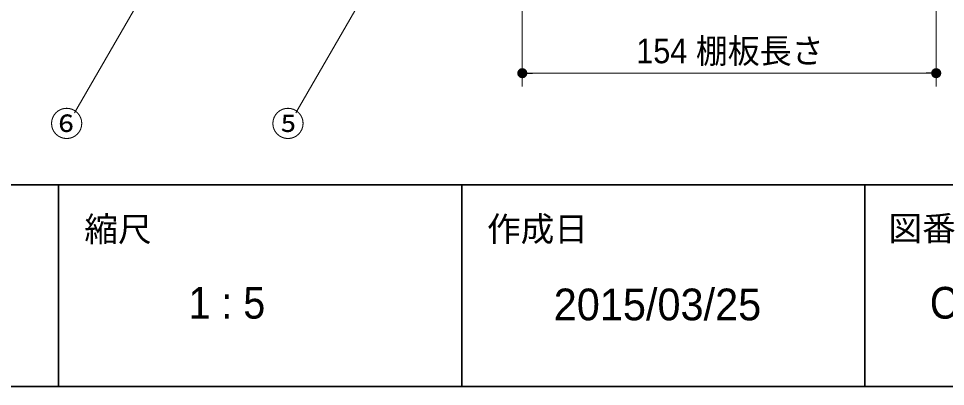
# Model space of a CAD drawing. Units: millimetres, scale not verified. Extents: x -1516 to 1516, y -761 to 761.
# Drawn here: x 13.2 to 358.1, y -692.5 to -555.7 of the extents above; entities that cross this region are included whole.
import ezdxf
from ezdxf.enums import TextEntityAlignment as Align

# ---------------------------------------------------------------- set-up
doc = ezdxf.new("R2010")
doc.units = ezdxf.units.MM
doc.header["$LTSCALE"] = 5
doc.header["$PDMODE"] = 32
doc.header["$PDSIZE"] = 2.5
for name, color, linetype, lineweight in [('0-1_2寸法-3', 7, 'Continuous', 15), ('0-2_1図面枠', 7, 'Continuous', 20), ('0-3_2寸法-1', 7, 'Continuous', 15), ('0-4_0', 7, 'Continuous', 25)]:
    doc.layers.add(name, color=color, linetype=linetype, lineweight=lineweight)
doc.layers.add('0-5_Defpoints', color=7, linetype='Continuous')
doc.styles.add('ＭＳ Ｐゴシック', font='')
doc.styles.get('ＭＳ Ｐゴシック').set_extended_font_data('MS PGothic')

# ---------------------------------------------------------------- blocks, each defined once
blk = doc.blocks.new('グループ-31')
at = {"layer": '0-2_1図面枠', "lineweight": 35}
for p, q in [((-5000, -3087.5), (5000, -3087.5)), ((2375, -3087.5), (2375, -3462.5)), ((3125, -3087.5), (3125, -3462.5)), ((3875, -3087.5), (3875, -3462.5))]:
    blk.add_line(p, q, dxfattribs=at)
blk.add_lwpolyline([(-5000, 3462.5), (5000, 3462.5), (5000, -3462.5), (-5000, -3462.5)], close=True, dxfattribs=at)
blk = doc.blocks.new('図面枠')
at = {"layer": '0-2_1図面枠'}
blk.add_blockref('グループ-31', (0, 0), dxfattribs=at)
at = {"layer": '0-2_1図面枠', "style": 'ＭＳ Ｐゴシック'}
for s, p in [('縮尺', (2422.84, -3206.7)), ('作成日', (3171.87, -3206.45)), ('図番', (3918.74, -3205.26))]:
    blk.add_text(s, height=45.86, dxfattribs=at).set_placement(p, align=Align.BOTTOM_LEFT)
at = {"layer": '0-2_1図面枠', "style": 'ＭＳ Ｐゴシック', "width": 0.95}
blk.add_text('1 : 5', height=58.96, dxfattribs=at).set_placement((2616.68, -3354.08), align=Align.BOTTOM_LEFT)
blk = doc.blocks.new('_Dot')
at = {"layer": '0-4_0'}
blk.add_line((-2.5, 0), (-5, 0), dxfattribs=at)
for points in [[(0, 0), (-2.5, 0), (-2.48, 0.313)], [(0, 0), (-2.48, -0.313), (-2.5, 0)], [(0, 0), (-2.48, 0.313), (-2.421, 0.622)], [(0, 0), (-2.421, -0.622), (-2.48, -0.313)], [(0, 0), (-2.421, 0.622), (-2.324, 0.92)], [(0, 0), (-2.324, -0.92), (-2.421, -0.622)], [(0, 0), (-2.324, 0.92), (-2.191, 1.204)], [(0, 0), (-2.191, -1.204), (-2.324, -0.92)], [(0, 0), (-2.191, 1.204), (-2.023, 1.469)], [(0, 0), (-2.023, -1.469), (-2.191, -1.204)], [(0, 0), (-2.023, 1.469), (-1.822, 1.711)], [(0, 0), (-1.822, -1.711), (-2.023, -1.469)], [(0, 0), (-1.822, 1.711), (-1.594, 1.926)], [(0, 0), (-1.594, -1.926), (-1.822, -1.711)], [(0, 0), (-1.594, 1.926), (-1.34, 2.111)], [(0, 0), (-1.34, -2.111), (-1.594, -1.926)], [(0, 0), (-1.34, 2.111), (-1.064, 2.262)], [(0, 0), (-1.064, -2.262), (-1.34, -2.111)], [(0, 0), (-1.064, 2.262), (-0.773, 2.378)], [(0, 0), (-0.773, -2.378), (-1.064, -2.262)], [(0, 0), (-0.773, 2.378), (-0.468, 2.456)], [(0, 0), (-0.468, -2.456), (-0.773, -2.378)], [(0, 0), (-0.468, 2.456), (-0.157, 2.495)], [(0, 0), (-0.157, -2.495), (-0.468, -2.456)], [(0, 0), (-0.157, 2.495), (0.157, 2.495)], [(0, 0), (0.157, -2.495), (-0.157, -2.495)], [(0, 0), (0.157, 2.495), (0.468, 2.456)], [(0, 0), (0.468, 2.456), (0.773, 2.378)], [(0, 0), (0.773, 2.378), (1.064, 2.262)], [(0, 0), (1.064, 2.262), (1.34, 2.111)], [(0, 0), (1.34, 2.111), (1.594, 1.926)], [(0, 0), (1.594, 1.926), (1.822, 1.711)], [(0, 0), (1.822, 1.711), (2.023, 1.469)], [(0, 0), (2.023, 1.469), (2.191, 1.204)], [(0, 0), (2.191, 1.204), (2.324, 0.92)], [(0, 0), (2.324, 0.92), (2.421, 0.622)], [(0, 0), (2.421, 0.622), (2.48, 0.313)], [(0, 0), (2.48, 0.313), (2.5, 0)], [(0, 0), (0.468, -2.456), (0.157, -2.495)], [(0, 0), (0.773, -2.378), (0.468, -2.456)], [(0, 0), (1.064, -2.262), (0.773, -2.378)], [(0, 0), (1.34, -2.111), (1.064, -2.262)], [(0, 0), (1.594, -1.926), (1.34, -2.111)], [(0, 0), (1.822, -1.711), (1.594, -1.926)], [(0, 0), (2.023, -1.469), (1.822, -1.711)], [(0, 0), (2.191, -1.204), (2.023, -1.469)], [(0, 0), (2.324, -0.92), (2.191, -1.204)], [(0, 0), (2.421, -0.622), (2.324, -0.92)], [(0, 0), (2.48, -0.313), (2.421, -0.622)], [(0, 0), (2.5, 0), (2.48, -0.313)]]:
    blk.add_solid(points, dxfattribs=at)

msp = doc.modelspace()

# ---------------------------------------------------------------- linework, layer by layer
at = {"layer": '0-1_2寸法-3'}
for p, q in [((194.883, -454.844), (116.387, -590.804)), ((71.517, -525.9), (34.044, -590.804))]:
    msp.add_line(p, q, dxfattribs=at)
at = {"layer": '0-3_2寸法-1'}
for p, q in [((200.625, -396), (200.625, -581)), ((354.625, -396), (354.625, -581)), ((204.377, -576), (350.873, -576))]:
    msp.add_line(p, q, dxfattribs=at)
at = {"layer": '0-5_Defpoints'}
msp.add_point((354.625, -576), dxfattribs=at)

# ---------------------------------------------------------------- block references
at = {"layer": '0-2_1図面枠', "xscale": 0.2, "yscale": 0.2}
msp.add_blockref('図面枠', (-446.875, 0), dxfattribs=at)
at = {"layer": '0-3_2寸法-1', "xscale": 0.7503418, "yscale": 0.7503418, "rotation": 180}
msp.add_blockref('_Dot', (200.625, -576), dxfattribs=at)
at = {"layer": '0-3_2寸法-1', "xscale": 0.7503418, "yscale": 0.7503418}
msp.add_blockref('_Dot', (354.625, -576), dxfattribs=at)

# ---------------------------------------------------------------- texts
at = {"layer": '0-1_2寸法-3', "style": 'ＭＳ Ｐゴシック'}
for s, p in [('⑥', (24.85, -602.182)), ('⑤', (107.193, -602.182))]:
    msp.add_text(s, height=9.164, dxfattribs=at).set_placement(p, align=Align.BOTTOM_LEFT)
at = {"layer": '0-2_1図面枠', "style": 'ＭＳ Ｐゴシック'}
msp.add_text('2015/03/25', height=11.79, dxfattribs=at).set_placement((212.32, -671.436), align=Align.BOTTOM_LEFT)
at = {"layer": '0-2_1図面枠', "style": 'ＭＳ Ｐゴシック', "width": 0.95}
msp.add_text('CL07014-01', height=11.8, dxfattribs=at).set_placement((352.255, -670.816), align=Align.BOTTOM_LEFT)
at = {"layer": '0-3_2寸法-1', "style": 'ＭＳ Ｐゴシック', "width": 0.95}
msp.add_text('154 棚板長さ', height=9.171, dxfattribs=at).set_placement((243.021, -575.056), align=Align.BOTTOM_LEFT)

doc.saveas('drawing.dxf')
